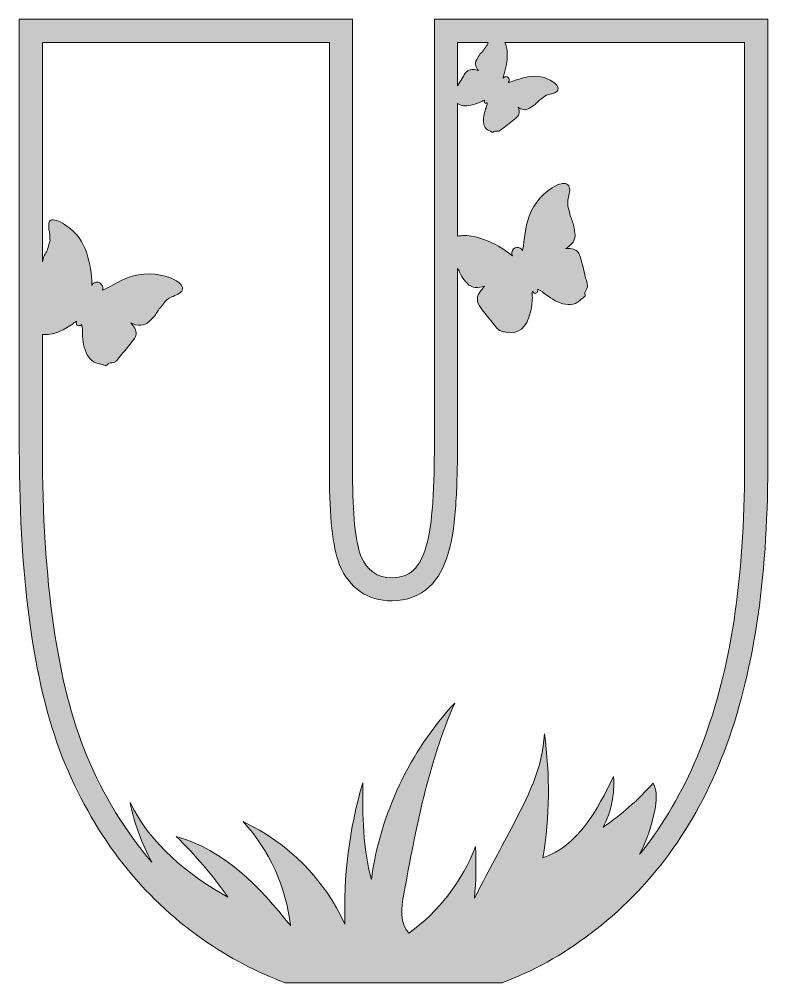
# Model space of a CAD drawing. Header units: millimetres. Extents: x 33 to 675, y -307 to -42.
# Drawn here: x 578.4 to 675.4, y -306.6 to -181.6 of the extents above; entities that cross this region are included whole.
import ezdxf

# ---------------------------------------------------------------- set-up
doc = ezdxf.new("R2010")
doc.units = ezdxf.units.MM
doc.header["$MEASUREMENT"] = 0
doc.layers.add('Layer 1', color=7, linetype='Continuous')

msp = doc.modelspace()

# ---------------------------------------------------------------- hatches: boundary and pattern name
at = {"layer": 'Layer 1'}
h = msp.add_hatch(color=1, dxfattribs=at)
h.dxf.hatch_style = 2
edge = h.paths.add_edge_path()
edge.add_spline(control_points=[(632.21, -181.58), (632.21, -181.58), (632.21, -236.28), (632.21, -236.28), (632.21, -239.46), (632.14, -242.18), (631.99, -244.42), (631.84, -246.67), (631.56, -248.51), (631.16, -249.93), (630.75, -251.36), (630.2, -252.4), (629.49, -253.06), (628.79, -253.72), (627.86, -254.05), (626.71, -254.05), (624.79, -254.05), (623.45, -253.12), (622.68, -251.25), (621.96, -249.28), (621.59, -245.77), (621.59, -240.72), (621.59, -240.72), (621.59, -181.58), (621.59, -181.58), (621.59, -181.58), (578.37, -181.58), (578.37, -181.58), (578.37, -181.58), (578.37, -237.35), (578.37, -237.35), (578.37, -255.01), (580.35, -268.63), (584.31, -278.23), (588.36, -287.88), (594.29, -295.45), (602.09, -300.93), (605.6, -303.38), (609.19, -305.25), (612.86, -306.61), (612.86, -306.61), (641, -306.61), (641, -306.61), (644.96, -305.14), (648.77, -303.04), (652.42, -300.27), (656.34, -297.31), (659.74, -293.87), (662.62, -289.95), (665.5, -286.03), (667.88, -281.59), (669.78, -276.63), (671.68, -271.66), (673.09, -266.11), (674.03, -259.97), (674.97, -253.83), (675.44, -247.06), (675.44, -239.65), (675.44, -239.65), (675.44, -181.58), (675.44, -181.58), (675.44, -181.58), (632.21, -181.58), (632.21, -181.58)], knot_values=[0, 0, 0, 0, 1, 1, 1, 2, 2, 2, 3, 3, 3, 4, 4, 4, 5, 5, 5, 6, 6, 6, 7, 7, 7, 8, 8, 8, 9, 9, 9, 10, 10, 10, 11, 11, 11, 12, 12, 12, 13, 13, 13, 14, 14, 14, 15, 15, 15, 16, 16, 16, 17, 17, 17, 18, 18, 18, 19, 19, 19, 20, 20, 20, 21, 21, 21, 21], degree=3, periodic=1)
edge = h.paths.add_edge_path()
edge.add_spline(control_points=[(639.17, -184.58), (639.16, -184.64), (639.15, -184.69), (639.13, -184.75), (639.11, -184.81), (639.09, -184.88), (639.05, -184.93), (638.91, -185.14), (638.76, -185.34), (638.62, -185.55), (638.57, -185.61), (638.53, -185.68), (638.48, -185.74), (638.36, -185.87), (638.21, -185.98), (638.12, -186.12), (637.96, -186.34), (637.81, -186.57), (637.69, -186.81), (637.39, -187.4), (637.6, -187.84), (637.92, -188.25), (637.49, -188.11), (636.97, -187.98), (636.53, -188.28), (636.29, -188.45), (636.12, -188.72), (635.97, -188.97), (635.97, -188.97), (635.21, -190.22), (635.21, -190.22), (635.21, -190.22), (635.21, -184.58), (635.21, -184.58), (635.21, -184.58), (639.17, -184.58), (639.17, -184.58)], knot_values=[0, 0, 0, 0, 1, 1, 1, 2, 2, 2, 3, 3, 3, 4, 4, 4, 5, 5, 5, 6, 6, 6, 7, 7, 7, 8, 8, 8, 9, 9, 9, 10, 10, 10, 11, 11, 11, 12, 12, 12, 12], degree=3, periodic=1)
edge = h.paths.add_edge_path()
edge.add_spline(control_points=[(672.44, -239.65), (672.44, -246.87), (671.98, -253.55), (671.07, -259.52), (670.17, -265.42), (668.79, -270.81), (666.98, -275.55), (665.18, -280.25), (662.9, -284.49), (660.2, -288.18), (659.76, -288.78), (659.3, -289.36), (658.83, -289.94), (659.73, -288.13), (660.4, -286.22), (660.79, -284.23), (661.02, -283.05), (661.13, -281.77), (660.59, -280.7), (658.66, -282.86), (656.47, -284.79), (654.09, -286.43), (655.15, -284.43), (655.62, -282.11), (655.44, -279.85), (653.36, -284.16), (650.83, -288.87), (646.29, -290.39), (647.17, -285.08), (647.23, -279.63), (646.47, -274.3), (646.32, -278.66), (644.24, -282.69), (642.2, -286.55), (640.59, -289.58), (638.99, -292.61), (637.39, -295.65), (637.6, -293.42), (637.66, -291.18), (637.54, -288.95), (635.82, -293.42), (632.78, -297.37), (628.9, -300.17), (627.67, -298.9), (627.91, -296.86), (628.23, -295.12), (629.8, -286.69), (631.39, -278.17), (634.84, -270.32), (629.01, -276.61), (625.18, -284.72), (624.03, -293.21), (622.91, -289.16), (622.91, -284.9), (622.91, -280.69), (621.17, -286.63), (620.39, -292.84), (620.61, -299.02), (617.96, -293.21), (613.18, -288.39), (607.39, -285.7), (610.8, -289.39), (612.99, -294.2), (613.53, -299.2), (609.6, -294.17), (604.87, -289.32), (598.72, -287.62), (601.2, -290.03), (603.45, -292.68), (605.43, -295.51), (600.21, -292.6), (595.38, -288.6), (592.73, -283.24), (593.28, -285.94), (594.24, -288.54), (595.55, -290.96), (592.13, -286.99), (589.3, -282.35), (587.09, -277.08), (583.29, -267.9), (581.37, -254.53), (581.37, -237.35), (581.37, -237.35), (581.37, -222.48), (581.37, -222.48), (581.99, -222.56), (582.68, -222.43), (583.38, -222.17), (584, -221.93), (584.58, -221.6), (585.14, -221.24), (585.32, -221.12), (585.56, -220.87), (585.8, -220.77), (585.77, -220.87), (585.75, -220.98), (585.77, -221.09), (585.8, -221.25), (585.92, -221.36), (586.09, -221.35), (586.15, -221.35), (586.2, -221.34), (586.25, -221.32), (586.29, -221.32), (586.32, -221.3), (586.36, -221.27), (586.39, -221.24), (586.42, -221.22), (586.45, -221.19), (586.57, -221.58), (586.55, -222.13), (586.56, -222.4), (586.59, -223.33), (586.72, -224.31), (587.19, -225.13), (587.4, -225.49), (587.7, -225.87), (588.07, -226.08), (588.5, -226.32), (589.01, -226.31), (589.45, -226.51), (589.72, -226.63), (589.76, -226.34), (589.96, -226.24), (590.21, -226.12), (590.49, -226.2), (590.74, -226.09), (590.87, -226.03), (590.96, -225.92), (591.05, -225.81), (591.69, -225.03), (592.33, -224.24), (592.98, -223.45), (593.22, -223.16), (593.47, -222.84), (593.51, -222.47), (593.58, -221.91), (593.2, -221.42), (592.85, -220.99), (593.02, -221.19), (593.85, -221.3), (594.13, -221.29), (594.54, -221.28), (594.92, -221.1), (595.2, -220.81), (595.58, -220.44), (595.98, -220.08), (596.24, -219.6), (596.35, -219.41), (596.48, -219.22), (596.62, -219.04), (596.79, -218.82), (597, -218.63), (597.14, -218.4), (597.42, -217.95), (597.85, -217.73), (598.31, -217.54), (598.6, -217.42), (598.89, -217.3), (599.14, -217.13), (599.65, -216.79), (599.65, -216.33), (599.24, -215.9), (599.06, -215.72), (598.84, -215.56), (598.6, -215.44), (596.93, -214.59), (594.98, -214.43), (593.16, -214.89), (591.67, -215.27), (590.52, -216.15), (589.15, -216.74), (589.23, -216.48), (589.21, -216.19), (589, -215.95), (588.78, -215.67), (588.4, -215.6), (588.09, -215.79), (587.95, -215.87), (587.85, -215.99), (587.78, -216.12), (587.79, -215.92), (587.79, -215.71), (587.78, -215.5), (587.7, -214.11), (587.45, -212.76), (586.94, -211.45), (586.66, -210.74), (586.28, -210.08), (585.78, -209.51), (585.18, -208.83), (584.45, -208.32), (583.67, -207.89), (583.4, -207.73), (583.06, -207.67), (582.75, -207.61), (582.45, -207.56), (582.25, -207.73), (582.22, -208.03), (582.19, -208.32), (582.15, -208.62), (582.22, -208.89), (582.31, -209.2), (582.31, -209.49), (582.32, -209.8), (582.32, -209.92), (582.35, -210.04), (582.35, -210.16), (582.36, -210.25), (582.36, -210.35), (582.33, -210.44), (582.23, -210.77), (582.12, -211.1), (582.01, -211.43), (581.98, -211.54), (581.95, -211.65), (581.9, -211.75), (581.79, -211.96), (581.63, -212.15), (581.55, -212.38), (581.48, -212.6), (581.42, -212.83), (581.37, -213.07), (581.37, -213.07), (581.37, -184.58), (581.37, -184.58), (581.37, -184.58), (618.59, -184.58), (618.59, -184.58), (618.59, -184.58), (618.59, -240.72), (618.59, -240.72), (618.59, -246.17), (619.01, -249.96), (619.87, -252.29), (619.87, -252.29), (619.89, -252.34), (619.89, -252.34), (619.89, -252.34), (619.91, -252.39), (619.91, -252.39), (621.14, -255.39), (623.56, -257.05), (626.71, -257.05), (628.61, -257.05), (630.28, -256.43), (631.54, -255.25), (632.66, -254.2), (633.48, -252.73), (634.04, -250.75), (634.51, -249.11), (634.81, -247.11), (634.98, -244.62), (635.13, -242.32), (635.21, -239.51), (635.21, -236.28), (635.21, -236.28), (635.21, -213.93), (635.21, -213.93), (635.21, -213.93), (635.22, -213.94), (635.22, -213.94), (635.28, -214.04), (635.36, -214.13), (635.4, -214.23), (635.51, -214.46), (635.57, -214.71), (635.71, -214.92), (635.93, -215.24), (636.17, -215.56), (636.44, -215.84), (637.1, -216.54), (637.89, -216.47), (638.71, -216.22), (638.21, -216.75), (637.67, -217.41), (637.8, -218.16), (637.88, -218.59), (638.15, -218.95), (638.42, -219.28), (638.42, -219.28), (640.18, -221.49), (640.18, -221.49), (640.31, -221.67), (640.45, -221.84), (640.64, -221.95), (640.75, -222.01), (640.88, -222.04), (641, -222.08), (641.1, -222.11), (641.21, -222.14), (641.31, -222.16), (643.15, -222.67), (644.17, -221.46), (644.63, -219.74), (644.81, -219.08), (644.88, -218.4), (644.91, -217.72), (644.92, -217.5), (644.85, -217.14), (644.92, -216.88), (644.98, -216.97), (645.06, -217.05), (645.16, -217.11), (645.3, -217.19), (645.46, -217.16), (645.55, -217.02), (645.58, -216.97), (645.6, -216.93), (645.62, -216.88), (645.64, -216.84), (645.65, -216.8), (645.64, -216.75), (645.64, -216.71), (645.64, -216.67), (645.63, -216.62), (646.02, -216.78), (646.44, -217.15), (646.66, -217.32), (647.43, -217.89), (648.29, -218.42), (649.22, -218.56), (649.64, -218.63), (650.11, -218.63), (650.5, -218.46), (650.94, -218.28), (651.23, -217.85), (651.65, -217.62), (651.91, -217.48), (651.69, -217.27), (651.73, -217.04), (651.78, -216.76), (652.01, -216.59), (652.06, -216.31), (652.09, -216.17), (652.05, -216.03), (652.02, -215.89), (651.76, -214.86), (651.5, -213.84), (651.25, -212.81), (651.15, -212.43), (651.04, -212.02), (650.77, -211.74), (650.37, -211.33), (649.75, -211.32), (649.2, -211.33), (649.46, -211.32), (650.03, -210.72), (650.19, -210.49), (650.42, -210.15), (650.49, -209.73), (650.42, -209.31), (650.34, -208.77), (650.28, -208.22), (650.06, -207.7), (649.96, -207.48), (649.89, -207.25), (649.83, -207.03), (649.75, -206.75), (649.72, -206.46), (649.62, -206.2), (649.42, -205.68), (649.49, -205.19), (649.61, -204.69), (649.68, -204.39), (649.75, -204.07), (649.76, -203.76), (649.78, -203.13), (649.42, -202.84), (648.83, -202.89), (648.58, -202.92), (648.32, -203), (648.1, -203.11), (646.43, -203.91), (645.17, -205.39), (644.49, -207.15), (643.93, -208.6), (643.95, -210.1), (643.64, -211.59), (643.47, -211.35), (643.23, -211.19), (642.91, -211.19), (642.56, -211.2), (642.28, -211.46), (642.25, -211.83), (642.24, -211.99), (642.27, -212.15), (642.34, -212.29), (642.18, -212.16), (642.01, -212.02), (641.84, -211.9), (640.68, -211.07), (639.45, -210.4), (638.11, -209.97), (637.37, -209.73), (636.62, -209.62), (635.86, -209.66), (635.64, -209.67), (635.42, -209.7), (635.21, -209.73), (635.21, -209.73), (635.21, -192.51), (635.21, -192.51), (635.61, -192.84), (636.24, -192.88), (636.94, -192.73), (637.38, -192.65), (637.82, -192.49), (638.24, -192.31), (638.38, -192.25), (638.59, -192.11), (638.77, -192.08), (638.72, -192.14), (638.68, -192.21), (638.67, -192.28), (638.65, -192.39), (638.7, -192.47), (638.81, -192.49), (638.84, -192.49), (638.87, -192.49), (638.91, -192.48), (638.93, -192.49), (638.96, -192.48), (638.99, -192.46), (639.02, -192.45), (639.04, -192.44), (639.07, -192.42), (639.05, -192.69), (638.9, -193.05), (638.85, -193.22), (638.65, -193.84), (638.5, -194.5), (638.6, -195.08), (638.64, -195.35), (638.73, -195.62), (638.91, -195.8), (639.12, -196.01), (639.44, -196.05), (639.66, -196.23), (639.8, -196.34), (639.89, -196.15), (640.04, -196.11), (640.22, -196.06), (640.38, -196.14), (640.56, -196.09), (640.65, -196.07), (640.73, -196.01), (640.81, -195.94), (641.39, -195.5), (641.97, -195.05), (642.56, -194.6), (642.77, -194.43), (643, -194.25), (643.12, -194.01), (643.29, -193.66), (643.17, -193.29), (643.06, -192.97), (643.11, -193.12), (643.6, -193.28), (643.78, -193.31), (644.03, -193.35), (644.3, -193.27), (644.55, -193.11), (644.87, -192.9), (645.2, -192.71), (645.47, -192.43), (645.59, -192.31), (645.71, -192.2), (645.84, -192.1), (645.99, -191.97), (646.17, -191.87), (646.31, -191.73), (646.59, -191.47), (646.9, -191.37), (647.24, -191.29), (647.44, -191.25), (647.65, -191.2), (647.84, -191.11), (648.23, -190.94), (648.34, -190.65), (648.19, -190.32), (648.13, -190.18), (648.02, -190.05), (647.91, -189.95), (647.08, -189.21), (645.91, -188.9), (644.68, -189.01), (643.67, -189.1), (642.75, -189.55), (641.77, -189.79), (641.89, -189.63), (641.94, -189.44), (641.87, -189.26), (641.79, -189.05), (641.58, -188.96), (641.34, -189.05), (641.24, -189.09), (641.15, -189.16), (641.08, -189.24), (641.13, -189.1), (641.18, -188.97), (641.22, -188.83), (641.5, -187.91), (641.66, -187), (641.65, -186.09), (641.65, -185.59), (641.57, -185.12), (641.39, -184.69), (641.38, -184.65), (641.36, -184.62), (641.34, -184.58), (641.34, -184.58), (672.44, -184.58), (672.44, -184.58), (672.44, -184.58), (672.44, -239.65), (672.44, -239.65)], knot_values=[0, 0, 0, 0, 1, 1, 1, 2, 2, 2, 3, 3, 3, 4, 4, 4, 5, 5, 5, 6, 6, 6, 7, 7, 7, 8, 8, 8, 9, 9, 9, 10, 10, 10, 11, 11, 11, 12, 12, 12, 13, 13, 13, 14, 14, 14, 15, 15, 15, 16, 16, 16, 17, 17, 17, 18, 18, 18, 19, 19, 19, 20, 20, 20, 21, 21, 21, 22, 22, 22, 23, 23, 23, 24, 24, 24, 25, 25, 25, 26, 26, 26, 27, 27, 27, 28, 28, 28, 29, 29, 29, 30, 30, 30, 31, 31, 31, 32, 32, 32, 33, 33, 33, 34, 34, 34, 35, 35, 35, 36, 36, 36, 37, 37, 37, 38, 38, 38, 39, 39, 39, 40, 40, 40, 41, 41, 41, 42, 42, 42, 43, 43, 43, 44, 44, 44, 45, 45, 45, 46, 46, 46, 47, 47, 47, 48, 48, 48, 49, 49, 49, 50, 50, 50, 51, 51, 51, 52, 52, 52, 53, 53, 53, 54, 54, 54, 55, 55, 55, 56, 56, 56, 57, 57, 57, 58, 58, 58, 59, 59, 59, 60, 60, 60, 61, 61, 61, 62, 62, 62, 63, 63, 63, 64, 64, 64, 65, 65, 65, 66, 66, 66, 67, 67, 67, 68, 68, 68, 69, 69, 69, 70, 70, 70, 71, 71, 71, 72, 72, 72, 73, 73, 73, 74, 74, 74, 75, 75, 75, 76, 76, 76, 77, 77, 77, 78, 78, 78, 79, 79, 79, 80, 80, 80, 81, 81, 81, 82, 82, 82, 83, 83, 83, 84, 84, 84, 85, 85, 85, 86, 86, 86, 87, 87, 87, 88, 88, 88, 89, 89, 89, 90, 90, 90, 91, 91, 91, 92, 92, 92, 93, 93, 93, 94, 94, 94, 95, 95, 95, 96, 96, 96, 97, 97, 97, 98, 98, 98, 99, 99, 99, 100, 100, 100, 101, 101, 101, 102, 102, 102, 103, 103, 103, 104, 104, 104, 105, 105, 105, 106, 106, 106, 107, 107, 107, 108, 108, 108, 109, 109, 109, 110, 110, 110, 111, 111, 111, 112, 112, 112, 113, 113, 113, 114, 114, 114, 115, 115, 115, 116, 116, 116, 117, 117, 117, 118, 118, 118, 119, 119, 119, 120, 120, 120, 121, 121, 121, 122, 122, 122, 123, 123, 123, 124, 124, 124, 125, 125, 125, 126, 126, 126, 127, 127, 127, 128, 128, 128, 129, 129, 129, 130, 130, 130, 131, 131, 131, 132, 132, 132, 133, 133, 133, 134, 134, 134, 135, 135, 135, 136, 136, 136, 137, 137, 137, 138, 138, 138, 139, 139, 139, 140, 140, 140, 141, 141, 141, 142, 142, 142, 143, 143, 143, 144, 144, 144, 145, 145, 145, 146, 146, 146, 147, 147, 147, 148, 148, 148, 149, 149, 149, 150, 150, 150, 151, 151, 151, 152, 152, 152, 153, 153, 153, 154, 154, 154, 155, 155, 155, 156, 156, 156, 157, 157, 157, 158, 158, 158, 159, 159, 159, 160, 160, 160, 161, 161, 161, 162, 162, 162, 163, 163, 163, 164, 164, 164, 165, 165, 165, 166, 166, 166, 167, 167, 167, 168, 168, 168, 169, 169, 169, 170, 170, 170, 171, 171, 171, 172, 172, 172, 172], degree=3, periodic=1)

# ---------------------------------------------------------------- linework, layer by layer
at = {"layer": 'Layer 1', "lineweight": 0}
for points, knots in [([(632.21, -181.58), (632.21, -181.58), (632.21, -236.28), (632.21, -236.28), (632.21, -239.46), (632.14, -242.18), (631.99, -244.42), (631.84, -246.67), (631.56, -248.51), (631.16, -249.93), (630.75, -251.36), (630.2, -252.4), (629.49, -253.06), (628.79, -253.72), (627.86, -254.05), (626.71, -254.05), (624.79, -254.05), (623.45, -253.12), (622.68, -251.25), (621.96, -249.28), (621.59, -245.77), (621.59, -240.72), (621.59, -240.72), (621.59, -181.58), (621.59, -181.58), (621.59, -181.58), (578.37, -181.58), (578.37, -181.58), (578.37, -181.58), (578.37, -237.35), (578.37, -237.35), (578.37, -255.01), (580.35, -268.63), (584.31, -278.23), (588.36, -287.88), (594.29, -295.45), (602.09, -300.93), (605.6, -303.38), (609.19, -305.25), (612.86, -306.61), (612.86, -306.61), (641, -306.61), (641, -306.61), (644.96, -305.14), (648.77, -303.04), (652.42, -300.27), (656.34, -297.31), (659.74, -293.87), (662.62, -289.95), (665.5, -286.03), (667.88, -281.59), (669.78, -276.63), (671.68, -271.66), (673.09, -266.11), (674.03, -259.97), (674.97, -253.83), (675.44, -247.06), (675.44, -239.65), (675.44, -239.65), (675.44, -181.58), (675.44, -181.58), (675.44, -181.58), (632.21, -181.58), (632.21, -181.58)], [0, 0, 0, 0, 1, 1, 1, 2, 2, 2, 3, 3, 3, 4, 4, 4, 5, 5, 5, 6, 6, 6, 7, 7, 7, 8, 8, 8, 9, 9, 9, 10, 10, 10, 11, 11, 11, 12, 12, 12, 13, 13, 13, 14, 14, 14, 15, 15, 15, 16, 16, 16, 17, 17, 17, 18, 18, 18, 19, 19, 19, 20, 20, 20, 21, 21, 21, 21]), ([(672.44, -239.65), (672.44, -246.87), (671.98, -253.55), (671.07, -259.52), (670.17, -265.42), (668.79, -270.81), (666.98, -275.55), (665.18, -280.25), (662.9, -284.49), (660.2, -288.18), (659.76, -288.78), (659.3, -289.36), (658.83, -289.94), (659.73, -288.13), (660.4, -286.22), (660.79, -284.23), (661.02, -283.05), (661.13, -281.77), (660.59, -280.7), (658.66, -282.86), (656.47, -284.79), (654.09, -286.43), (655.15, -284.43), (655.62, -282.11), (655.44, -279.85), (653.36, -284.16), (650.83, -288.87), (646.29, -290.39), (647.17, -285.08), (647.23, -279.63), (646.47, -274.3), (646.32, -278.66), (644.24, -282.69), (642.2, -286.55), (640.59, -289.58), (638.99, -292.61), (637.39, -295.65), (637.6, -293.42), (637.66, -291.18), (637.54, -288.95), (635.82, -293.42), (632.78, -297.37), (628.9, -300.17), (627.67, -298.9), (627.91, -296.86), (628.23, -295.12), (629.8, -286.69), (631.39, -278.17), (634.84, -270.32), (629.01, -276.61), (625.18, -284.72), (624.03, -293.21), (622.91, -289.16), (622.91, -284.9), (622.91, -280.69), (621.17, -286.63), (620.39, -292.84), (620.61, -299.02), (617.96, -293.21), (613.18, -288.39), (607.39, -285.7), (610.8, -289.39), (612.99, -294.2), (613.53, -299.2), (609.6, -294.17), (604.87, -289.32), (598.72, -287.62), (601.2, -290.03), (603.45, -292.68), (605.43, -295.51), (600.21, -292.6), (595.38, -288.6), (592.73, -283.24), (593.28, -285.94), (594.24, -288.54), (595.55, -290.96), (592.13, -286.99), (589.3, -282.35), (587.09, -277.08), (583.29, -267.9), (581.37, -254.53), (581.37, -237.35), (581.37, -237.35), (581.37, -222.48), (581.37, -222.48), (581.99, -222.56), (582.68, -222.43), (583.38, -222.17), (584, -221.93), (584.58, -221.6), (585.14, -221.24), (585.32, -221.12), (585.56, -220.87), (585.8, -220.77), (585.77, -220.87), (585.75, -220.98), (585.77, -221.09), (585.8, -221.25), (585.92, -221.36), (586.09, -221.35), (586.15, -221.35), (586.2, -221.34), (586.25, -221.32), (586.29, -221.32), (586.32, -221.3), (586.36, -221.27), (586.39, -221.24), (586.42, -221.22), (586.45, -221.19), (586.57, -221.58), (586.55, -222.13), (586.56, -222.4), (586.59, -223.33), (586.72, -224.31), (587.19, -225.13), (587.4, -225.49), (587.7, -225.87), (588.07, -226.08), (588.5, -226.32), (589.01, -226.31), (589.45, -226.51), (589.72, -226.63), (589.76, -226.34), (589.96, -226.24), (590.21, -226.12), (590.49, -226.2), (590.74, -226.09), (590.87, -226.03), (590.96, -225.92), (591.05, -225.81), (591.69, -225.03), (592.33, -224.24), (592.98, -223.45), (593.22, -223.16), (593.47, -222.84), (593.51, -222.47), (593.58, -221.91), (593.2, -221.42), (592.85, -220.99), (593.02, -221.19), (593.85, -221.3), (594.13, -221.29), (594.54, -221.28), (594.92, -221.1), (595.2, -220.81), (595.58, -220.44), (595.98, -220.08), (596.24, -219.6), (596.35, -219.41), (596.48, -219.22), (596.62, -219.04), (596.79, -218.82), (597, -218.63), (597.14, -218.4), (597.42, -217.95), (597.85, -217.73), (598.31, -217.54), (598.6, -217.42), (598.89, -217.3), (599.14, -217.13), (599.65, -216.79), (599.65, -216.33), (599.24, -215.9), (599.06, -215.72), (598.84, -215.56), (598.6, -215.44), (596.93, -214.59), (594.98, -214.43), (593.16, -214.89), (591.67, -215.27), (590.52, -216.15), (589.15, -216.74), (589.23, -216.48), (589.21, -216.19), (589, -215.95), (588.78, -215.67), (588.4, -215.6), (588.09, -215.79), (587.95, -215.87), (587.85, -215.99), (587.78, -216.12), (587.79, -215.92), (587.79, -215.71), (587.78, -215.5), (587.7, -214.11), (587.45, -212.76), (586.94, -211.45), (586.66, -210.74), (586.28, -210.08), (585.78, -209.51), (585.18, -208.83), (584.45, -208.32), (583.67, -207.89), (583.4, -207.73), (583.06, -207.67), (582.75, -207.61), (582.45, -207.56), (582.25, -207.73), (582.22, -208.03), (582.19, -208.32), (582.15, -208.62), (582.22, -208.89), (582.31, -209.2), (582.31, -209.49), (582.32, -209.8), (582.32, -209.92), (582.35, -210.04), (582.35, -210.16), (582.36, -210.25), (582.36, -210.35), (582.33, -210.44), (582.23, -210.77), (582.12, -211.1), (582.01, -211.43), (581.98, -211.54), (581.95, -211.65), (581.9, -211.75), (581.79, -211.96), (581.63, -212.15), (581.55, -212.38), (581.48, -212.6), (581.42, -212.83), (581.37, -213.07), (581.37, -213.07), (581.37, -184.58), (581.37, -184.58), (581.37, -184.58), (618.59, -184.58), (618.59, -184.58), (618.59, -184.58), (618.59, -240.72), (618.59, -240.72), (618.59, -246.17), (619.01, -249.96), (619.87, -252.29), (619.87, -252.29), (619.89, -252.34), (619.89, -252.34), (619.89, -252.34), (619.91, -252.39), (619.91, -252.39), (621.14, -255.39), (623.56, -257.05), (626.71, -257.05), (628.61, -257.05), (630.28, -256.43), (631.54, -255.25), (632.66, -254.2), (633.48, -252.73), (634.04, -250.75), (634.51, -249.11), (634.81, -247.11), (634.98, -244.62), (635.13, -242.32), (635.21, -239.51), (635.21, -236.28), (635.21, -236.28), (635.21, -213.93), (635.21, -213.93), (635.21, -213.93), (635.22, -213.94), (635.22, -213.94), (635.28, -214.04), (635.36, -214.13), (635.4, -214.23), (635.51, -214.46), (635.57, -214.71), (635.71, -214.92), (635.93, -215.24), (636.17, -215.56), (636.44, -215.84), (637.1, -216.54), (637.89, -216.47), (638.71, -216.22), (638.21, -216.75), (637.67, -217.41), (637.8, -218.16), (637.88, -218.59), (638.15, -218.95), (638.42, -219.28), (638.42, -219.28), (640.18, -221.49), (640.18, -221.49), (640.31, -221.67), (640.45, -221.84), (640.64, -221.95), (640.75, -222.01), (640.88, -222.04), (641, -222.08), (641.1, -222.11), (641.21, -222.14), (641.31, -222.16), (643.15, -222.67), (644.17, -221.46), (644.63, -219.74), (644.81, -219.08), (644.88, -218.4), (644.91, -217.72), (644.92, -217.5), (644.85, -217.14), (644.92, -216.88), (644.98, -216.97), (645.06, -217.05), (645.16, -217.11), (645.3, -217.19), (645.46, -217.16), (645.55, -217.02), (645.58, -216.97), (645.6, -216.93), (645.62, -216.88), (645.64, -216.84), (645.65, -216.8), (645.64, -216.75), (645.64, -216.71), (645.64, -216.67), (645.63, -216.62), (646.02, -216.78), (646.44, -217.15), (646.66, -217.32), (647.43, -217.89), (648.29, -218.42), (649.22, -218.56), (649.64, -218.63), (650.11, -218.63), (650.5, -218.46), (650.94, -218.28), (651.23, -217.85), (651.65, -217.62), (651.91, -217.48), (651.69, -217.27), (651.73, -217.04), (651.78, -216.76), (652.01, -216.59), (652.06, -216.31), (652.09, -216.17), (652.05, -216.03), (652.02, -215.89), (651.76, -214.86), (651.5, -213.84), (651.25, -212.81), (651.15, -212.43), (651.04, -212.02), (650.77, -211.74), (650.37, -211.33), (649.75, -211.32), (649.2, -211.33), (649.46, -211.32), (650.03, -210.72), (650.19, -210.49), (650.42, -210.15), (650.49, -209.73), (650.42, -209.31), (650.34, -208.77), (650.28, -208.22), (650.06, -207.7), (649.96, -207.48), (649.89, -207.25), (649.83, -207.03), (649.75, -206.75), (649.72, -206.46), (649.62, -206.2), (649.42, -205.68), (649.49, -205.19), (649.61, -204.69), (649.68, -204.39), (649.75, -204.07), (649.76, -203.76), (649.78, -203.13), (649.42, -202.84), (648.83, -202.89), (648.58, -202.92), (648.32, -203), (648.1, -203.11), (646.43, -203.91), (645.17, -205.39), (644.49, -207.15), (643.93, -208.6), (643.95, -210.1), (643.64, -211.59), (643.47, -211.35), (643.23, -211.19), (642.91, -211.19), (642.56, -211.2), (642.28, -211.46), (642.25, -211.83), (642.24, -211.99), (642.27, -212.15), (642.34, -212.29), (642.18, -212.16), (642.01, -212.02), (641.84, -211.9), (640.68, -211.07), (639.45, -210.4), (638.11, -209.97), (637.37, -209.73), (636.62, -209.62), (635.86, -209.66), (635.64, -209.67), (635.42, -209.7), (635.21, -209.73), (635.21, -209.73), (635.21, -192.51), (635.21, -192.51), (635.61, -192.84), (636.24, -192.88), (636.94, -192.73), (637.38, -192.65), (637.82, -192.49), (638.24, -192.31), (638.38, -192.25), (638.59, -192.11), (638.77, -192.08), (638.72, -192.14), (638.68, -192.21), (638.67, -192.28), (638.65, -192.39), (638.7, -192.47), (638.81, -192.49), (638.84, -192.49), (638.87, -192.49), (638.91, -192.48), (638.93, -192.49), (638.96, -192.48), (638.99, -192.46), (639.02, -192.45), (639.04, -192.44), (639.07, -192.42), (639.05, -192.69), (638.9, -193.05), (638.85, -193.22), (638.65, -193.84), (638.5, -194.5), (638.6, -195.08), (638.64, -195.35), (638.73, -195.62), (638.91, -195.8), (639.12, -196.01), (639.44, -196.05), (639.66, -196.23), (639.8, -196.34), (639.89, -196.15), (640.04, -196.11), (640.22, -196.06), (640.38, -196.14), (640.56, -196.09), (640.65, -196.07), (640.73, -196.01), (640.81, -195.94), (641.39, -195.5), (641.97, -195.05), (642.56, -194.6), (642.77, -194.43), (643, -194.25), (643.12, -194.01), (643.29, -193.66), (643.17, -193.29), (643.06, -192.97), (643.11, -193.12), (643.6, -193.28), (643.78, -193.31), (644.03, -193.35), (644.3, -193.27), (644.55, -193.11), (644.87, -192.9), (645.2, -192.71), (645.47, -192.43), (645.59, -192.31), (645.71, -192.2), (645.84, -192.1), (645.99, -191.97), (646.17, -191.87), (646.31, -191.73), (646.59, -191.47), (646.9, -191.37), (647.24, -191.29), (647.44, -191.25), (647.65, -191.2), (647.84, -191.11), (648.23, -190.94), (648.34, -190.65), (648.19, -190.32), (648.13, -190.18), (648.02, -190.05), (647.91, -189.95), (647.08, -189.21), (645.91, -188.9), (644.68, -189.01), (643.67, -189.1), (642.75, -189.55), (641.77, -189.79), (641.89, -189.63), (641.94, -189.44), (641.87, -189.26), (641.79, -189.05), (641.58, -188.96), (641.34, -189.05), (641.24, -189.09), (641.15, -189.16), (641.08, -189.24), (641.13, -189.1), (641.18, -188.97), (641.22, -188.83), (641.5, -187.91), (641.66, -187), (641.65, -186.09), (641.65, -185.59), (641.57, -185.12), (641.39, -184.69), (641.38, -184.65), (641.36, -184.62), (641.34, -184.58), (641.34, -184.58), (672.44, -184.58), (672.44, -184.58), (672.44, -184.58), (672.44, -239.65), (672.44, -239.65)], [0, 0, 0, 0, 1, 1, 1, 2, 2, 2, 3, 3, 3, 4, 4, 4, 5, 5, 5, 6, 6, 6, 7, 7, 7, 8, 8, 8, 9, 9, 9, 10, 10, 10, 11, 11, 11, 12, 12, 12, 13, 13, 13, 14, 14, 14, 15, 15, 15, 16, 16, 16, 17, 17, 17, 18, 18, 18, 19, 19, 19, 20, 20, 20, 21, 21, 21, 22, 22, 22, 23, 23, 23, 24, 24, 24, 25, 25, 25, 26, 26, 26, 27, 27, 27, 28, 28, 28, 29, 29, 29, 30, 30, 30, 31, 31, 31, 32, 32, 32, 33, 33, 33, 34, 34, 34, 35, 35, 35, 36, 36, 36, 37, 37, 37, 38, 38, 38, 39, 39, 39, 40, 40, 40, 41, 41, 41, 42, 42, 42, 43, 43, 43, 44, 44, 44, 45, 45, 45, 46, 46, 46, 47, 47, 47, 48, 48, 48, 49, 49, 49, 50, 50, 50, 51, 51, 51, 52, 52, 52, 53, 53, 53, 54, 54, 54, 55, 55, 55, 56, 56, 56, 57, 57, 57, 58, 58, 58, 59, 59, 59, 60, 60, 60, 61, 61, 61, 62, 62, 62, 63, 63, 63, 64, 64, 64, 65, 65, 65, 66, 66, 66, 67, 67, 67, 68, 68, 68, 69, 69, 69, 70, 70, 70, 71, 71, 71, 72, 72, 72, 73, 73, 73, 74, 74, 74, 75, 75, 75, 76, 76, 76, 77, 77, 77, 78, 78, 78, 79, 79, 79, 80, 80, 80, 81, 81, 81, 82, 82, 82, 83, 83, 83, 84, 84, 84, 85, 85, 85, 86, 86, 86, 87, 87, 87, 88, 88, 88, 89, 89, 89, 90, 90, 90, 91, 91, 91, 92, 92, 92, 93, 93, 93, 94, 94, 94, 95, 95, 95, 96, 96, 96, 97, 97, 97, 98, 98, 98, 99, 99, 99, 100, 100, 100, 101, 101, 101, 102, 102, 102, 103, 103, 103, 104, 104, 104, 105, 105, 105, 106, 106, 106, 107, 107, 107, 108, 108, 108, 109, 109, 109, 110, 110, 110, 111, 111, 111, 112, 112, 112, 113, 113, 113, 114, 114, 114, 115, 115, 115, 116, 116, 116, 117, 117, 117, 118, 118, 118, 119, 119, 119, 120, 120, 120, 121, 121, 121, 122, 122, 122, 123, 123, 123, 124, 124, 124, 125, 125, 125, 126, 126, 126, 127, 127, 127, 128, 128, 128, 129, 129, 129, 130, 130, 130, 131, 131, 131, 132, 132, 132, 133, 133, 133, 134, 134, 134, 135, 135, 135, 136, 136, 136, 137, 137, 137, 138, 138, 138, 139, 139, 139, 140, 140, 140, 141, 141, 141, 142, 142, 142, 143, 143, 143, 144, 144, 144, 145, 145, 145, 146, 146, 146, 147, 147, 147, 148, 148, 148, 149, 149, 149, 150, 150, 150, 151, 151, 151, 152, 152, 152, 153, 153, 153, 154, 154, 154, 155, 155, 155, 156, 156, 156, 157, 157, 157, 158, 158, 158, 159, 159, 159, 160, 160, 160, 161, 161, 161, 162, 162, 162, 163, 163, 163, 164, 164, 164, 165, 165, 165, 166, 166, 166, 167, 167, 167, 168, 168, 168, 169, 169, 169, 170, 170, 170, 171, 171, 171, 172, 172, 172, 172]), ([(639.17, -184.58), (639.16, -184.64), (639.15, -184.69), (639.13, -184.75), (639.11, -184.81), (639.09, -184.88), (639.05, -184.93), (638.91, -185.14), (638.76, -185.34), (638.62, -185.55), (638.57, -185.61), (638.53, -185.68), (638.48, -185.74), (638.36, -185.87), (638.21, -185.98), (638.12, -186.12), (637.96, -186.34), (637.81, -186.57), (637.69, -186.81), (637.39, -187.4), (637.6, -187.84), (637.92, -188.25), (637.49, -188.11), (636.97, -187.98), (636.53, -188.28), (636.29, -188.45), (636.12, -188.72), (635.97, -188.97), (635.97, -188.97), (635.21, -190.22), (635.21, -190.22), (635.21, -190.22), (635.21, -184.58), (635.21, -184.58), (635.21, -184.58), (639.17, -184.58), (639.17, -184.58)], [0, 0, 0, 0, 1, 1, 1, 2, 2, 2, 3, 3, 3, 4, 4, 4, 5, 5, 5, 6, 6, 6, 7, 7, 7, 8, 8, 8, 9, 9, 9, 10, 10, 10, 11, 11, 11, 12, 12, 12, 12])]:
    msp.add_open_spline(points, degree=3, knots=knots, dxfattribs=at)

doc.saveas('drawing.dxf')
